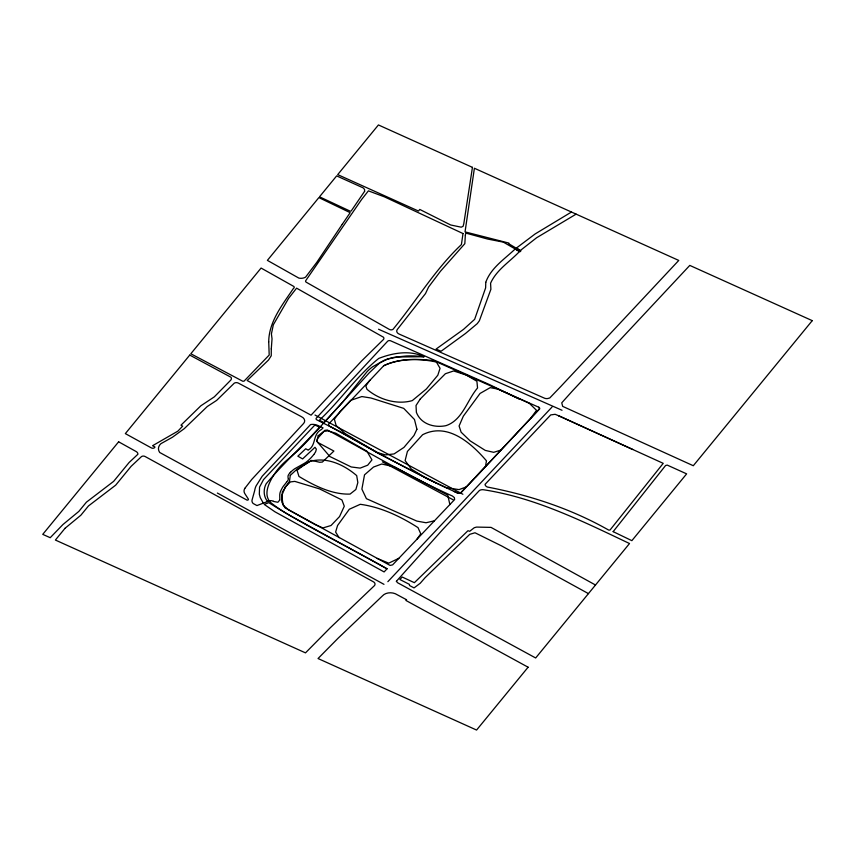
<?xml version="1.0" encoding="UTF-8"?>
<svg xmlns="http://www.w3.org/2000/svg" width="855" height="855" viewBox="0 0 855 855"><rect width="100%" height="100%" fill="white"/><g stroke="black" fill="none" stroke-linecap="round" stroke-linejoin="round"><path stroke-width="1.28" d="M279.681 500.111L277.896 502.27L273.397 501.415M314.095 454.165L315.324 452.263A36.776 26.505 4.2 0 0 315.645 451.739L316.35 449.174L314.993 447.293L302.627 458.911L297.85 456.185L305.737 448.768L308.174 450.147A11.831 8.529 4.2 0 1 308.399 449.944C316.532 445.188 312.428 433.934 321.501 429.466A88.418 63.708 4.2 0 1 323.072 427.906L317.814 425.459A9.213 6.637 4.2 0 0 310.579 424.55L262.207 476.224L256.072 485.95A30.588 22.038 4.2 0 0 254.672 490.663L252.118 499.801A6.156 4.435 4.2 0 0 253.187 503.51L256.96 505.572L268.139 501.276M416.951 539.238L420.756 533.809L418.02 527.642C400.61 516.463 380.903 507.079 360.276 504.3L349.31 509.249L337.554 525.536L335.63 532.045L339.114 537.699M369.884 380.219L365.855 385.894L366.934 389.239C378.754 399.552 396.966 405.067 412.27 400.61L426.421 388.929L437.813 375.227L440.058 368.323L436.424 362.05C419.377 358.32 399.916 358.309 383.81 365.63L328.577 424.101L328.972 425.843C371.401 449.174 413.531 473.168 457.746 493.057L460.546 492.897L484.614 467.567L539.43 408.882L538.671 407.215M530.688 418.245L536.555 410.347L529.341 403.325L498.059 389.111L490.193 387.646L480.061 393.439L463.325 416.171L459.092 425.993L461.123 432.192L470.079 440.827L485.266 450.403L493.709 452.327L500.966 450.061M313.86 454.507L312.631 455.95A54.806 39.49 4.2 0 1 306.09 462.245L304.102 463.474A39.245 28.279 4.2 0 1 302.991 464.105L294.708 468.764A36.156 26.056 4.2 0 0 291.17 471.682M286.553 482.295L283.358 486.196A47.506 34.232 4.2 0 0 282.332 487.82L280.868 490.61A25.116 18.094 4.2 0 0 280.141 492.469L279.906 493.485A26.013 18.746 4.2 0 0 279.745 495.697L279.788 498.273A22.059 15.892 4.2 0 1 279.703 500.111M289.685 473.178L291.16 471.682M387.86 581.678L552.009 407.066M387.037 568.821L384.109 571.931L274.925 511.792L264.238 504.407L268.791 502.655C306.902 526.733 347.814 546.527 387.037 568.821L290.55 515.875M475.829 476.812L485.469 466.648L486.442 460.802C471.158 442.997 447.357 421.985 422.594 434.746L407.408 451.451L405.12 460.599L411.341 469.064L425.961 478.202L446.363 487.724L459.05 489.605L466.189 486.965M576.12 214.135L536.609 237.754L520.321 250.515L516.495 247.993L535.166 233.928L571.471 212.029M398.879 558.294L388.736 563.156L377.205 558.411M383.606 365.844C398.847 358.138 417.229 358.726 433.774 360.628L538.96 407.322A2.276 1.646 4.2 0 1 539.697 408.818L461.144 492.608A3.58 2.586 4.2 0 1 457.104 492.843L453.887 491.401M434.436 520.813L426.025 522.758L416.78 521.069L366.41 498.668L361.889 489.113L364.519 474.835L373.528 467.033L381.736 464.019L394.241 466.819L447.753 495.098L449.869 504.557M423.973 356.738L397.639 356.963L387.443 359.111L379.599 363.012L369.339 372.748L324.013 422.616L319.31 420.265C340.237 400.803 356.439 376.179 378.776 358.416C392.851 352.901 409.898 349.887 423.973 356.738L421.013 356.396A72.643 52.347 4.2 0 0 406.264 355.969L394.615 357.251A48.222 34.745 4.2 0 0 384.002 360.393L372.577 366.806A55.65 40.1 4.2 0 0 367.126 371.594L342.449 402.427L315.431 432.117A364.7 262.784 4.2 0 1 302.563 446.011A251.744 181.399 4.2 0 1 288.135 459.092L286.254 460.685A96.529 69.554 4.2 0 0 275.246 472.804C269.325 481.611 261.235 496.317 272.809 504.226A149.678 107.848 4.2 0 0 290.55 515.864M558.582 415.722L555.119 414.301L550.727 414.91L485.031 484.368A4.382 3.164 4.2 0 0 487.425 487.051C529.459 495.098 571.129 508.736 608.632 530.057L609.989 530.079L663.223 463.346L558.582 415.722L632.732 449.474M378.541 329.239L562.024 410.272M519.327 399.146L489.562 384.622L390.543 340.76A2.373 1.71 4.2 0 0 387.475 341.412L316.243 418.202A1.806 1.293 4.2 0 0 316.831 419.858L339.232 431.166L379 453.77L435.932 482.904M314.982 415.028L462.886 494.265M382.388 461.839L453.086 499.769M588.443 593.616L501.735 546.003L474.995 532.772L469.737 534.332L425.063 577.723L420.254 583.228L414.055 587.909L409.524 585.504L409.395 584.371L399.862 579.498L402.203 577.029L414.376 582.683L467.984 530.688L469.63 531.318L474.29 527.706L476.556 527.086L491.048 527.385L595.497 585.012M217.352 493.036L383.981 584.35M267.604 501.5C263.468 496.702 263.201 489.242 266.183 483.748C282.952 463.912 302.125 446.342 319.642 427.19L314.875 425.021L263.511 479.602L259.557 487.104L259.322 494.222L260.262 497.631L263.329 503.135M288.178 478.394L288.071 477.518A12.088 8.71 4.2 0 1 288.039 476A9.106 6.562 4.2 0 1 289.76 473.221M288.402 478.832A9.373 6.755 4.2 0 1 286.436 482.22M268.01 501.126A5.333 3.848 4.2 0 1 273.429 501.222M271.292 348.893L271.238 355.776L268.513 360.03L247.159 380.528L311.06 415.177L361.473 361.099L383.286 339.659A3.025 2.18 4.2 0 0 383.457 337.223L296.589 288.156L288.562 298.416L273.344 324.761L271.409 333.942L272.029 338.847L271.292 348.893M485.768 282.321L485.619 287.889L474.643 319.343L463.506 329.389L436.071 349.086L441.095 351.245L465.451 333.514L477.272 323.628L479.377 320.732L490.888 289.321L490.578 283.219C496.541 269.838 509.687 261.865 519.466 251.552L515.202 248.965C504.557 259.151 490.909 267.85 485.768 282.321M290.262 475.401L289.482 481.354L282.3 492.053L281.819 502.109L284.982 507.785L390.104 565.422L392.627 564.866L454.625 499.544L454.347 497.578L452.445 496.039C409.374 476.78 368.986 452.242 327.412 430.033L324.815 430.322L317.44 438.647L316.81 440.582L317.836 442.463L333.899 451.055L322.388 462.053L319.685 462.277L311.648 460.396L302.755 466.039L297.048 470.271L298.972 476.449C314.148 485.608 332.071 494.735 350.069 494.083L355.883 489.477L357.839 482.562L356.695 475.604C343.945 464.65 326.46 456.463 309.499 461.572L296.974 469.203L290.262 475.401M613.153 531.639L631.866 540.659L686.629 473.862L667.253 465.099L665.575 465.505L613.153 531.639M465.344 235.093L464.821 243.696L440.432 271.292L428.59 287.013L425.512 293.564L397.404 329.346A4.606 3.313 4.2 0 0 399.253 334.123L544.432 398.163A4.318 3.11 4.2 0 0 547.798 398.505L549.765 397.97L560.827 386.46L678.763 260.433L474.397 168.243L465.045 231.887L508.843 243.077L508.597 243.654L520.866 250.953L519.99 251.723L503.371 242.147L487.532 239.026L465.836 233.094L465.344 235.093M268.716 341.893L269.197 355.039L244.028 381.159L242.788 381.255L190.825 353.756L261.085 268.053L293.81 286.446A1.763 1.272 4.2 0 1 293.511 288.306C282.62 304.54 268.844 321.544 268.716 341.893M463.004 233.554L461.411 244.583C435.216 269.25 416.428 300.746 393.695 328.491A2.8 2.02 4.2 0 1 389.164 329.314L306.314 282.257A1.796 1.293 4.2 0 1 305.834 280.515L361.601 199.504L368.409 190.857L384.44 196.853L463.004 233.554M472.441 167.356L463.827 223.55L463.068 226.351L461.187 227.184L450.681 224.983L419.752 209.432L418.501 211.057L337.704 174.612L378.423 124.948L472.441 167.356M318.188 435.729L316.991 441.554L329.859 456.517L351.245 466.969L360.147 468.113L367.714 465.184L371.946 459.862L366.88 451.194L335.791 433.229L327.786 430.877L323.767 431.465L318.188 435.729M396.389 581.293L397.543 582.704L535.668 657.976L629.515 543.524C582.768 521.368 535.658 497.824 483.962 489.819A5.183 3.73 4.2 0 0 479.441 490.46L442.302 529.972L396.389 581.293M364.604 191.328L351.255 210.886L350.326 211.228L319.503 196.81L336.656 175.895L363.204 187.897L364.583 189.468L364.604 191.328M285.42 486.687L281.723 495.697L283.155 505.209L288.466 509.804L315.442 524.756L322.944 527.93L331.013 525.515L339.563 516.559L344.287 506.224L341.936 499.961L319.567 488.91L294.815 481.386L290.444 481.91L285.42 486.687M416.919 429.253L413.991 435.494L403.934 447.422L394.059 453.93L385.434 454.903L377.162 452.53L345.217 433.645L336.122 425.534L334.369 419.196L340.557 410.999L350.646 400.364L361.847 396.56L370.931 397.992L403.71 408.369L414.472 419.506L416.919 429.253M244.861 488.323L244.274 489.573A8.785 6.327 4.2 0 0 244.808 493.591L248.271 498.946A1.144 0.823 4.2 0 1 247.01 500.122L159.693 452.477A11.361 8.187 4.2 0 1 160.9 443.681L172.389 437.268L184.231 428.686L207.273 406.52L216.614 400.418L233.49 383.938A3.292 2.373 4.2 0 1 238.267 383.051L301.505 416.716A6.584 4.745 4.2 0 1 303.632 423.439L251.744 479.463L244.861 488.323M342.235 224.331L316.777 262.367L305.588 277.138A7.481 5.387 4.2 0 1 298.833 278.089L267.391 260.369L318.862 197.601L350.165 212.66L342.235 224.331M420.233 399.018L416.022 405.505L416.385 412.324C420.874 424.208 434.393 428.024 445.947 425.672C462.662 420.126 467.044 400.183 477.55 387.988L476.908 381.277L466.178 374.982L453.631 370.963L445.38 373.731L420.233 399.018M118.631 441.811L42.75 534.354L50.21 537.71L62.971 524.51L78.82 511.429L86.43 502.152L113.651 481.354L129.094 462.512L137.89 454.262A4.232 3.046 4.2 0 0 136.137 451.536L118.631 441.811M189.746 355.071L125.343 433.613L151.346 447.913A2.33 1.678 4.2 0 0 154.969 447.037L152.553 445.722L177.861 431.155L182.649 426.164L180.971 425.181L200.872 405.783L214.295 396.87L230.508 380.39A4.307 3.099 4.2 0 0 231.053 377.301L189.746 355.071M65.012 528.315L55.393 540.05L305.491 652.867L330.276 627.773L374.479 585.59A3.965 2.854 4.2 0 0 372.898 581.528L145.115 456.517A2.8 2.009 4.2 0 0 141.47 456.602L131.136 466.317L115.692 485.148L88.46 505.957L80.851 515.234L65.012 528.315M528.101 667.21L476.577 730.052L318.039 658.532L338.238 638.076L382.442 595.892A9.79 7.054 4.2 0 1 395.331 593.744L406.574 599.75L405.89 600.445L528.101 667.21M812.25 320.646L693.298 465.729L562.686 406.371L561.746 402.833L572.316 391.066L689.782 265.403L812.25 320.646"/></g></svg>
